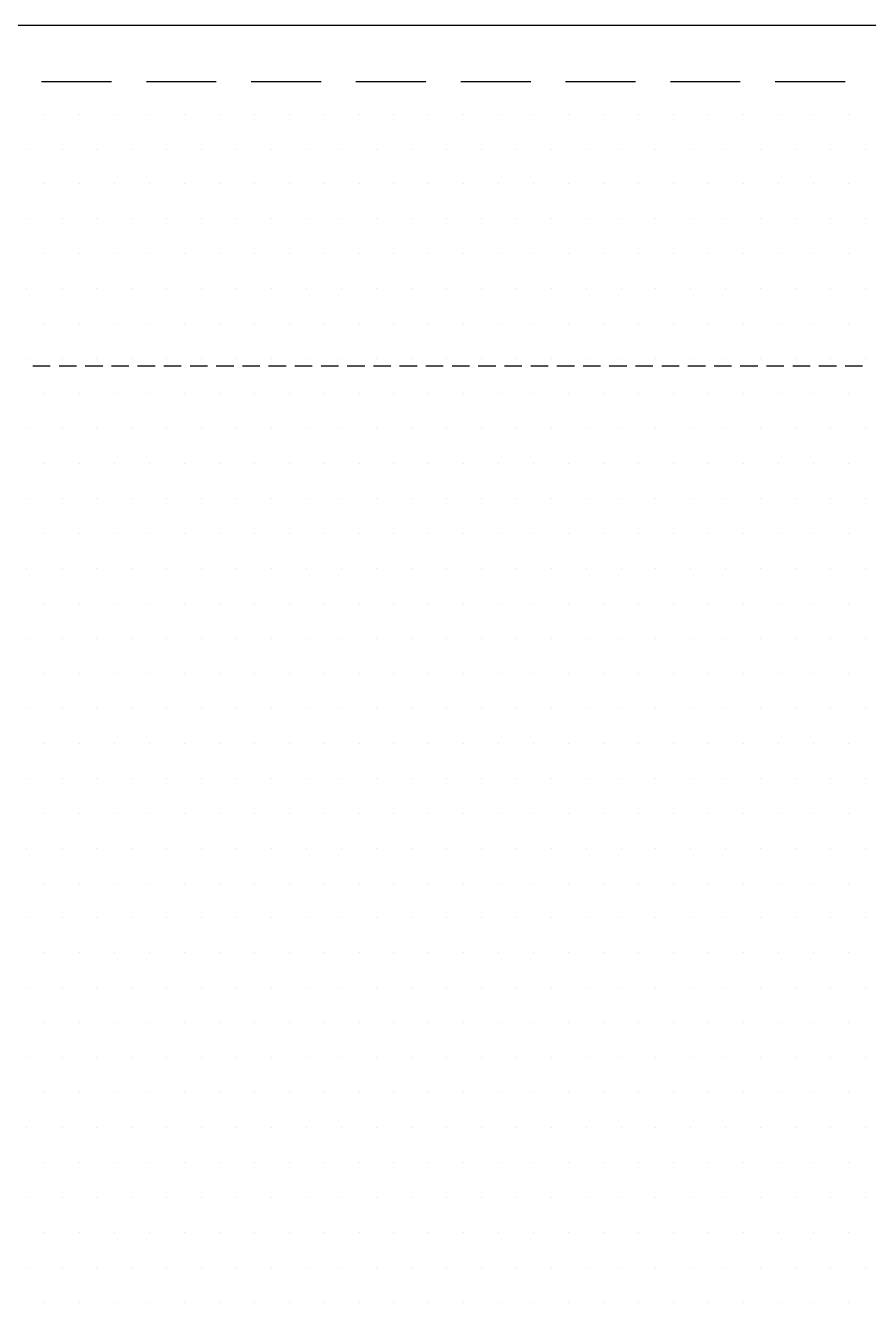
# Model space of a CAD drawing. Extents: x 310 to 3649, y -238 to 259.
# Drawn here: x 2155.2 to 2231.8, y 137.5 to 253.5 of the extents above; entities that cross this region are included whole.
import ezdxf

# ---------------------------------------------------------------- set-up
doc = ezdxf.new("R2010")
doc.units = 0

msp = doc.modelspace()

# ---------------------------------------------------------------- linework, layer by layer
at = {"layer": '01 CUT', "color": 7}
for points in [[(2458.328676, 253.466046), (2051.908789, 253.466046)], [(2155.889712, 222.541643), (2157.477207, 222.541643)], [(2158.270954, 222.541643), (2159.858449, 222.541643)], [(2160.652197, 222.541643), (2162.239692, 222.541643)], [(2163.033439, 222.541643), (2164.620934, 222.541643)], [(2165.414682, 222.541643), (2167.002177, 222.541643)], [(2167.795924, 222.541643), (2169.383419, 222.541643)], [(2170.177167, 222.541643), (2171.764662, 222.541643)], [(2172.558409, 222.541643), (2174.145904, 222.541643)], [(2174.939652, 222.541643), (2176.527147, 222.541643)], [(2177.320894, 222.541643), (2178.908389, 222.541643)], [(2179.702137, 222.541643), (2181.289632, 222.541643)], [(2182.083379, 222.541643), (2183.670874, 222.541643)], [(2184.464622, 222.541643), (2186.052117, 222.541643)], [(2186.845864, 222.541643), (2188.433359, 222.541643)], [(2189.227107, 222.541643), (2190.814602, 222.541643)], [(2191.608349, 222.541643), (2193.195844, 222.541643)], [(2193.989592, 222.541643), (2195.577087, 222.541643)], [(2196.370834, 222.541643), (2197.958329, 222.541643)], [(2198.752077, 222.541643), (2200.339572, 222.541643)], [(2201.133319, 222.541643), (2202.720814, 222.541643)], [(2203.514562, 222.541643), (2205.102057, 222.541643)], [(2205.895804, 222.541643), (2207.483299, 222.541643)], [(2208.277047, 222.541643), (2209.864542, 222.541643)], [(2210.658289, 222.541643), (2212.245784, 222.541643)], [(2213.039532, 222.541643), (2214.627027, 222.541643)], [(2215.420774, 222.541643), (2217.008269, 222.541643)], [(2217.802017, 222.541643), (2219.389512, 222.541643)], [(2220.183259, 222.541643), (2221.770754, 222.541643)], [(2222.564502, 222.541643), (2224.151997, 222.541643)], [(2224.945744, 222.541643), (2226.533239, 222.541643)], [(2227.326987, 222.541643), (2228.914482, 222.541643)], [(2229.708229, 222.541643), (2231.295724, 222.541643)]]:
    msp.add_lwpolyline(points, dxfattribs=at)
at = {"layer": '02 SCORE', "color": 10}
for points in [[(2156.683459, 248.386062), (2163.033439, 248.386062)], [(2166.208429, 248.386062), (2172.558409, 248.386062)], [(2175.733399, 248.386062), (2182.083379, 248.386062)], [(2185.258369, 248.386062), (2191.608349, 248.386062)], [(2194.783339, 248.386062), (2201.133319, 248.386062)], [(2204.308309, 248.386062), (2210.658289, 248.386062)], [(2213.833279, 248.386062), (2220.183259, 248.386062)], [(2223.358249, 248.386062), (2229.708229, 248.386062)]]:
    msp.add_lwpolyline(points, dxfattribs=at)
at = {"layer": '07 DE-PAPER', "color": 210}
for points in [[(2156.948042, 245.422738), (2156.948042, 245.422738)], [(2160.133615, 245.422738), (2160.133615, 245.422738)], [(2163.308605, 245.422738), (2163.308605, 245.422738)], [(2166.483595, 245.422738), (2166.483595, 245.422738)], [(2169.658585, 245.422738), (2169.658585, 245.422738)], [(2172.833575, 245.422738), (2172.833575, 245.422738)], [(2176.008565, 245.422738), (2176.008565, 245.422738)], [(2179.183555, 245.422738), (2179.183555, 245.422738)], [(2182.358545, 245.422738), (2182.358545, 245.422738)], [(2185.533535, 245.422738), (2185.533535, 245.422738)], [(2188.708525, 245.422738), (2188.708525, 245.422738)], [(2191.883515, 245.422738), (2191.883515, 245.422738)], [(2195.058505, 245.422738), (2195.058505, 245.422738)], [(2198.233495, 245.422738), (2198.233495, 245.422738)], [(2201.408485, 245.422738), (2201.408485, 245.422738)], [(2204.583475, 245.422738), (2204.583475, 245.422738)], [(2207.758465, 245.422738), (2207.758465, 245.422738)], [(2210.933455, 245.422738), (2210.933455, 245.422738)], [(2214.108445, 245.422738), (2214.108445, 245.422738)], [(2217.283435, 245.422738), (2217.283435, 245.422738)], [(2220.458425, 245.422738), (2220.458425, 245.422738)], [(2223.633415, 245.422738), (2223.633415, 245.422738)], [(2226.808405, 245.422738), (2226.808405, 245.422738)], [(2229.983395, 245.422738), (2229.983395, 245.422738)], [(2155.360547, 242.247748), (2155.360547, 242.247748)], [(2158.54612, 242.247748), (2158.54612, 242.247748)], [(2161.72111, 242.247748), (2161.72111, 242.247748)], [(2164.8961, 242.247748), (2164.8961, 242.247748)], [(2168.07109, 242.247748), (2168.07109, 242.247748)], [(2171.24608, 242.247748), (2171.24608, 242.247748)], [(2174.42107, 242.247748), (2174.42107, 242.247748)], [(2177.59606, 242.247748), (2177.59606, 242.247748)], [(2180.77105, 242.247748), (2180.77105, 242.247748)], [(2183.94604, 242.247748), (2183.94604, 242.247748)], [(2187.12103, 242.247748), (2187.12103, 242.247748)], [(2190.29602, 242.247748), (2190.29602, 242.247748)], [(2193.47101, 242.247748), (2193.47101, 242.247748)], [(2196.646, 242.247748), (2196.646, 242.247748)], [(2199.82099, 242.247748), (2199.82099, 242.247748)], [(2202.99598, 242.247748), (2202.99598, 242.247748)], [(2206.17097, 242.247748), (2206.17097, 242.247748)], [(2209.34596, 242.247748), (2209.34596, 242.247748)], [(2212.52095, 242.247748), (2212.52095, 242.247748)], [(2215.69594, 242.247748), (2215.69594, 242.247748)], [(2218.87093, 242.247748), (2218.87093, 242.247748)], [(2222.04592, 242.247748), (2222.04592, 242.247748)], [(2225.22091, 242.247748), (2225.22091, 242.247748)], [(2228.3959, 242.247748), (2228.3959, 242.247748)], [(2231.57089, 242.247748), (2231.57089, 242.247748)], [(2156.948042, 239.072758), (2156.948042, 239.072758)], [(2160.133615, 239.072758), (2160.133615, 239.072758)], [(2163.308605, 239.072758), (2163.308605, 239.072758)], [(2166.483595, 239.072758), (2166.483595, 239.072758)], [(2169.658585, 239.072758), (2169.658585, 239.072758)], [(2172.833575, 239.072758), (2172.833575, 239.072758)], [(2176.008565, 239.072758), (2176.008565, 239.072758)], [(2179.183555, 239.072758), (2179.183555, 239.072758)], [(2182.358545, 239.072758), (2182.358545, 239.072758)], [(2185.533535, 239.072758), (2185.533535, 239.072758)], [(2188.708525, 239.072758), (2188.708525, 239.072758)], [(2191.883515, 239.072758), (2191.883515, 239.072758)], [(2195.058505, 239.072758), (2195.058505, 239.072758)], [(2198.233495, 239.072758), (2198.233495, 239.072758)], [(2201.408485, 239.072758), (2201.408485, 239.072758)], [(2204.583475, 239.072758), (2204.583475, 239.072758)], [(2207.758465, 239.072758), (2207.758465, 239.072758)], [(2210.933455, 239.072758), (2210.933455, 239.072758)], [(2214.108445, 239.072758), (2214.108445, 239.072758)], [(2217.283435, 239.072758), (2217.283435, 239.072758)], [(2220.458425, 239.072758), (2220.458425, 239.072758)], [(2223.633415, 239.072758), (2223.633415, 239.072758)], [(2226.808405, 239.072758), (2226.808405, 239.072758)], [(2229.983395, 239.072758), (2229.983395, 239.072758)], [(2155.360547, 235.897768), (2155.360547, 235.897768)], [(2158.54612, 235.897768), (2158.54612, 235.897768)], [(2161.72111, 235.897768), (2161.72111, 235.897768)], [(2164.8961, 235.897768), (2164.8961, 235.897768)], [(2168.07109, 235.897768), (2168.07109, 235.897768)], [(2171.24608, 235.897768), (2171.24608, 235.897768)], [(2174.42107, 235.897768), (2174.42107, 235.897768)], [(2177.59606, 235.897768), (2177.59606, 235.897768)], [(2180.77105, 235.897768), (2180.77105, 235.897768)], [(2183.94604, 235.897768), (2183.94604, 235.897768)], [(2187.12103, 235.897768), (2187.12103, 235.897768)], [(2190.29602, 235.897768), (2190.29602, 235.897768)], [(2193.47101, 235.897768), (2193.47101, 235.897768)], [(2196.646, 235.897768), (2196.646, 235.897768)], [(2199.82099, 235.897768), (2199.82099, 235.897768)], [(2202.99598, 235.897768), (2202.99598, 235.897768)], [(2206.17097, 235.897768), (2206.17097, 235.897768)], [(2209.34596, 235.897768), (2209.34596, 235.897768)], [(2212.52095, 235.897768), (2212.52095, 235.897768)], [(2215.69594, 235.897768), (2215.69594, 235.897768)], [(2218.87093, 235.897768), (2218.87093, 235.897768)], [(2222.04592, 235.897768), (2222.04592, 235.897768)], [(2225.22091, 235.897768), (2225.22091, 235.897768)], [(2228.3959, 235.897768), (2228.3959, 235.897768)], [(2231.57089, 235.897768), (2231.57089, 235.897768)], [(2156.948042, 232.722778), (2156.948042, 232.722778)], [(2160.133615, 232.722778), (2160.133615, 232.722778)], [(2163.308605, 232.722778), (2163.308605, 232.722778)], [(2166.483595, 232.722778), (2166.483595, 232.722778)], [(2169.658585, 232.722778), (2169.658585, 232.722778)], [(2172.833575, 232.722778), (2172.833575, 232.722778)], [(2176.008565, 232.722778), (2176.008565, 232.722778)], [(2179.183555, 232.722778), (2179.183555, 232.722778)], [(2182.358545, 232.722778), (2182.358545, 232.722778)], [(2185.533535, 232.722778), (2185.533535, 232.722778)], [(2188.708525, 232.722778), (2188.708525, 232.722778)], [(2191.883515, 232.722778), (2191.883515, 232.722778)], [(2195.058505, 232.722778), (2195.058505, 232.722778)], [(2198.233495, 232.722778), (2198.233495, 232.722778)], [(2201.408485, 232.722778), (2201.408485, 232.722778)], [(2204.583475, 232.722778), (2204.583475, 232.722778)], [(2207.758465, 232.722778), (2207.758465, 232.722778)], [(2210.933455, 232.722778), (2210.933455, 232.722778)], [(2214.108445, 232.722778), (2214.108445, 232.722778)], [(2217.283435, 232.722778), (2217.283435, 232.722778)], [(2220.458425, 232.722778), (2220.458425, 232.722778)], [(2223.633415, 232.722778), (2223.633415, 232.722778)], [(2226.808405, 232.722778), (2226.808405, 232.722778)], [(2229.983395, 232.722778), (2229.983395, 232.722778)], [(2155.360547, 229.547788), (2155.360547, 229.547788)], [(2158.54612, 229.547788), (2158.54612, 229.547788)], [(2161.72111, 229.547788), (2161.72111, 229.547788)], [(2164.8961, 229.547788), (2164.8961, 229.547788)], [(2168.07109, 229.547788), (2168.07109, 229.547788)], [(2171.24608, 229.547788), (2171.24608, 229.547788)], [(2174.42107, 229.547788), (2174.42107, 229.547788)], [(2177.59606, 229.547788), (2177.59606, 229.547788)], [(2180.77105, 229.547788), (2180.77105, 229.547788)], [(2183.94604, 229.547788), (2183.94604, 229.547788)], [(2187.12103, 229.547788), (2187.12103, 229.547788)], [(2190.29602, 229.547788), (2190.29602, 229.547788)], [(2193.47101, 229.547788), (2193.47101, 229.547788)], [(2196.646, 229.547788), (2196.646, 229.547788)], [(2199.82099, 229.547788), (2199.82099, 229.547788)], [(2202.99598, 229.547788), (2202.99598, 229.547788)], [(2206.17097, 229.547788), (2206.17097, 229.547788)], [(2209.34596, 229.547788), (2209.34596, 229.547788)], [(2212.52095, 229.547788), (2212.52095, 229.547788)], [(2215.69594, 229.547788), (2215.69594, 229.547788)], [(2218.87093, 229.547788), (2218.87093, 229.547788)], [(2222.04592, 229.547788), (2222.04592, 229.547788)], [(2225.22091, 229.547788), (2225.22091, 229.547788)], [(2228.3959, 229.547788), (2228.3959, 229.547788)], [(2231.57089, 229.547788), (2231.57089, 229.547788)], [(2156.948042, 226.372798), (2156.948042, 226.372798)], [(2160.133615, 226.372798), (2160.133615, 226.372798)], [(2163.308605, 226.372798), (2163.308605, 226.372798)], [(2166.483595, 226.372798), (2166.483595, 226.372798)], [(2169.658585, 226.372798), (2169.658585, 226.372798)], [(2172.833575, 226.372798), (2172.833575, 226.372798)], [(2176.008565, 226.372798), (2176.008565, 226.372798)], [(2179.183555, 226.372798), (2179.183555, 226.372798)], [(2182.358545, 226.372798), (2182.358545, 226.372798)], [(2185.533535, 226.372798), (2185.533535, 226.372798)], [(2188.708525, 226.372798), (2188.708525, 226.372798)], [(2191.883515, 226.372798), (2191.883515, 226.372798)], [(2195.058505, 226.372798), (2195.058505, 226.372798)], [(2198.233495, 226.372798), (2198.233495, 226.372798)], [(2201.408485, 226.372798), (2201.408485, 226.372798)], [(2204.583475, 226.372798), (2204.583475, 226.372798)], [(2207.758465, 226.372798), (2207.758465, 226.372798)], [(2210.933455, 226.372798), (2210.933455, 226.372798)], [(2214.108445, 226.372798), (2214.108445, 226.372798)], [(2217.283435, 226.372798), (2217.283435, 226.372798)], [(2220.458425, 226.372798), (2220.458425, 226.372798)], [(2223.633415, 226.372798), (2223.633415, 226.372798)], [(2226.808405, 226.372798), (2226.808405, 226.372798)], [(2229.983395, 226.372798), (2229.983395, 226.372798)], [(2155.360547, 223.197808), (2155.360547, 223.197808)], [(2158.54612, 223.197808), (2158.54612, 223.197808)], [(2161.72111, 223.197808), (2161.72111, 223.197808)], [(2164.8961, 223.197808), (2164.8961, 223.197808)], [(2168.07109, 223.197808), (2168.07109, 223.197808)], [(2171.24608, 223.197808), (2171.24608, 223.197808)], [(2174.42107, 223.197808), (2174.42107, 223.197808)], [(2177.59606, 223.197808), (2177.59606, 223.197808)], [(2180.77105, 223.197808), (2180.77105, 223.197808)], [(2183.94604, 223.197808), (2183.94604, 223.197808)], [(2187.12103, 223.197808), (2187.12103, 223.197808)], [(2190.29602, 223.197808), (2190.29602, 223.197808)], [(2193.47101, 223.197808), (2193.47101, 223.197808)], [(2196.646, 223.197808), (2196.646, 223.197808)], [(2199.82099, 223.197808), (2199.82099, 223.197808)], [(2202.99598, 223.197808), (2202.99598, 223.197808)], [(2206.17097, 223.197808), (2206.17097, 223.197808)], [(2209.34596, 223.197808), (2209.34596, 223.197808)], [(2212.52095, 223.197808), (2212.52095, 223.197808)], [(2215.69594, 223.197808), (2215.69594, 223.197808)], [(2218.87093, 223.197808), (2218.87093, 223.197808)], [(2222.04592, 223.197808), (2222.04592, 223.197808)], [(2225.22091, 223.197808), (2225.22091, 223.197808)], [(2228.3959, 223.197808), (2228.3959, 223.197808)], [(2231.57089, 223.197808), (2231.57089, 223.197808)], [(2156.948042, 220.022818), (2156.948042, 220.022818)], [(2160.133615, 220.022818), (2160.133615, 220.022818)], [(2163.308605, 220.022818), (2163.308605, 220.022818)], [(2166.483595, 220.022818), (2166.483595, 220.022818)], [(2169.658585, 220.022818), (2169.658585, 220.022818)], [(2172.833575, 220.022818), (2172.833575, 220.022818)], [(2176.008565, 220.022818), (2176.008565, 220.022818)], [(2179.183555, 220.022818), (2179.183555, 220.022818)], [(2182.358545, 220.022818), (2182.358545, 220.022818)], [(2185.533535, 220.022818), (2185.533535, 220.022818)], [(2188.708525, 220.022818), (2188.708525, 220.022818)], [(2191.883515, 220.022818), (2191.883515, 220.022818)], [(2195.058505, 220.022818), (2195.058505, 220.022818)], [(2198.233495, 220.022818), (2198.233495, 220.022818)], [(2201.408485, 220.022818), (2201.408485, 220.022818)], [(2204.583475, 220.022818), (2204.583475, 220.022818)], [(2207.758465, 220.022818), (2207.758465, 220.022818)], [(2210.933455, 220.022818), (2210.933455, 220.022818)], [(2214.108445, 220.022818), (2214.108445, 220.022818)], [(2217.283435, 220.022818), (2217.283435, 220.022818)], [(2220.458425, 220.022818), (2220.458425, 220.022818)], [(2223.633415, 220.022818), (2223.633415, 220.022818)], [(2226.808405, 220.022818), (2226.808405, 220.022818)], [(2229.983395, 220.022818), (2229.983395, 220.022818)], [(2155.360547, 216.847828), (2155.360547, 216.847828)], [(2158.54612, 216.847828), (2158.54612, 216.847828)], [(2161.72111, 216.847828), (2161.72111, 216.847828)], [(2164.8961, 216.847828), (2164.8961, 216.847828)], [(2168.07109, 216.847828), (2168.07109, 216.847828)], [(2171.24608, 216.847828), (2171.24608, 216.847828)], [(2174.42107, 216.847828), (2174.42107, 216.847828)], [(2177.59606, 216.847828), (2177.59606, 216.847828)], [(2180.77105, 216.847828), (2180.77105, 216.847828)], [(2183.94604, 216.847828), (2183.94604, 216.847828)], [(2187.12103, 216.847828), (2187.12103, 216.847828)], [(2190.29602, 216.847828), (2190.29602, 216.847828)], [(2193.47101, 216.847828), (2193.47101, 216.847828)], [(2196.646, 216.847828), (2196.646, 216.847828)], [(2199.82099, 216.847828), (2199.82099, 216.847828)], [(2202.99598, 216.847828), (2202.99598, 216.847828)], [(2206.17097, 216.847828), (2206.17097, 216.847828)], [(2209.34596, 216.847828), (2209.34596, 216.847828)], [(2212.52095, 216.847828), (2212.52095, 216.847828)], [(2215.69594, 216.847828), (2215.69594, 216.847828)], [(2218.87093, 216.847828), (2218.87093, 216.847828)], [(2222.04592, 216.847828), (2222.04592, 216.847828)], [(2225.22091, 216.847828), (2225.22091, 216.847828)], [(2228.3959, 216.847828), (2228.3959, 216.847828)], [(2231.57089, 216.847828), (2231.57089, 216.847828)], [(2156.948042, 213.672838), (2156.948042, 213.672838)], [(2160.133615, 213.672838), (2160.133615, 213.672838)], [(2163.308605, 213.672838), (2163.308605, 213.672838)], [(2166.483595, 213.672838), (2166.483595, 213.672838)], [(2169.658585, 213.672838), (2169.658585, 213.672838)], [(2172.833575, 213.672838), (2172.833575, 213.672838)], [(2176.008565, 213.672838), (2176.008565, 213.672838)], [(2179.183555, 213.672838), (2179.183555, 213.672838)], [(2182.358545, 213.672838), (2182.358545, 213.672838)], [(2185.533535, 213.672838), (2185.533535, 213.672838)], [(2188.708525, 213.672838), (2188.708525, 213.672838)], [(2191.883515, 213.672838), (2191.883515, 213.672838)], [(2195.058505, 213.672838), (2195.058505, 213.672838)], [(2198.233495, 213.672838), (2198.233495, 213.672838)], [(2201.408485, 213.672838), (2201.408485, 213.672838)], [(2204.583475, 213.672838), (2204.583475, 213.672838)], [(2207.758465, 213.672838), (2207.758465, 213.672838)], [(2210.933455, 213.672838), (2210.933455, 213.672838)], [(2214.108445, 213.672838), (2214.108445, 213.672838)], [(2217.283435, 213.672838), (2217.283435, 213.672838)], [(2220.458425, 213.672838), (2220.458425, 213.672838)], [(2223.633415, 213.672838), (2223.633415, 213.672838)], [(2226.808405, 213.672838), (2226.808405, 213.672838)], [(2229.983395, 213.672838), (2229.983395, 213.672838)], [(2155.360547, 210.497848), (2155.360547, 210.497848)], [(2158.54612, 210.497848), (2158.54612, 210.497848)], [(2161.72111, 210.497848), (2161.72111, 210.497848)], [(2164.8961, 210.497848), (2164.8961, 210.497848)], [(2168.07109, 210.497848), (2168.07109, 210.497848)], [(2171.24608, 210.497848), (2171.24608, 210.497848)], [(2174.42107, 210.497848), (2174.42107, 210.497848)], [(2177.59606, 210.497848), (2177.59606, 210.497848)], [(2180.77105, 210.497848), (2180.77105, 210.497848)], [(2183.94604, 210.497848), (2183.94604, 210.497848)], [(2187.12103, 210.497848), (2187.12103, 210.497848)], [(2190.29602, 210.497848), (2190.29602, 210.497848)], [(2193.47101, 210.497848), (2193.47101, 210.497848)], [(2196.646, 210.497848), (2196.646, 210.497848)], [(2199.82099, 210.497848), (2199.82099, 210.497848)], [(2202.99598, 210.497848), (2202.99598, 210.497848)], [(2206.17097, 210.497848), (2206.17097, 210.497848)], [(2209.34596, 210.497848), (2209.34596, 210.497848)], [(2212.52095, 210.497848), (2212.52095, 210.497848)], [(2215.69594, 210.497848), (2215.69594, 210.497848)], [(2218.87093, 210.497848), (2218.87093, 210.497848)], [(2222.04592, 210.497848), (2222.04592, 210.497848)], [(2225.22091, 210.497848), (2225.22091, 210.497848)], [(2228.3959, 210.497848), (2228.3959, 210.497848)], [(2231.57089, 210.497848), (2231.57089, 210.497848)], [(2156.948042, 207.322858), (2156.948042, 207.322858)], [(2160.133615, 207.322858), (2160.133615, 207.322858)], [(2163.308605, 207.322858), (2163.308605, 207.322858)], [(2166.483595, 207.322858), (2166.483595, 207.322858)], [(2169.658585, 207.322858), (2169.658585, 207.322858)], [(2172.833575, 207.322858), (2172.833575, 207.322858)], [(2176.008565, 207.322858), (2176.008565, 207.322858)], [(2179.183555, 207.322858), (2179.183555, 207.322858)], [(2182.358545, 207.322858), (2182.358545, 207.322858)], [(2185.533535, 207.322858), (2185.533535, 207.322858)], [(2188.708525, 207.322858), (2188.708525, 207.322858)], [(2191.883515, 207.322858), (2191.883515, 207.322858)], [(2195.058505, 207.322858), (2195.058505, 207.322858)], [(2198.233495, 207.322858), (2198.233495, 207.322858)], [(2201.408485, 207.322858), (2201.408485, 207.322858)], [(2204.583475, 207.322858), (2204.583475, 207.322858)], [(2207.758465, 207.322858), (2207.758465, 207.322858)], [(2210.933455, 207.322858), (2210.933455, 207.322858)], [(2214.108445, 207.322858), (2214.108445, 207.322858)], [(2217.283435, 207.322858), (2217.283435, 207.322858)], [(2220.458425, 207.322858), (2220.458425, 207.322858)], [(2223.633415, 207.322858), (2223.633415, 207.322858)], [(2226.808405, 207.322858), (2226.808405, 207.322858)], [(2229.983395, 207.322858), (2229.983395, 207.322858)], [(2155.360547, 204.147868), (2155.360547, 204.147868)], [(2158.54612, 204.147868), (2158.54612, 204.147868)], [(2161.72111, 204.147868), (2161.72111, 204.147868)], [(2164.8961, 204.147868), (2164.8961, 204.147868)], [(2168.07109, 204.147868), (2168.07109, 204.147868)], [(2171.24608, 204.147868), (2171.24608, 204.147868)], [(2174.42107, 204.147868), (2174.42107, 204.147868)], [(2177.59606, 204.147868), (2177.59606, 204.147868)], [(2180.77105, 204.147868), (2180.77105, 204.147868)], [(2183.94604, 204.147868), (2183.94604, 204.147868)], [(2187.12103, 204.147868), (2187.12103, 204.147868)], [(2190.29602, 204.147868), (2190.29602, 204.147868)], [(2193.47101, 204.147868), (2193.47101, 204.147868)], [(2196.646, 204.147868), (2196.646, 204.147868)], [(2199.82099, 204.147868), (2199.82099, 204.147868)], [(2202.99598, 204.147868), (2202.99598, 204.147868)], [(2206.17097, 204.147868), (2206.17097, 204.147868)], [(2209.34596, 204.147868), (2209.34596, 204.147868)], [(2212.52095, 204.147868), (2212.52095, 204.147868)], [(2215.69594, 204.147868), (2215.69594, 204.147868)], [(2218.87093, 204.147868), (2218.87093, 204.147868)], [(2222.04592, 204.147868), (2222.04592, 204.147868)], [(2225.22091, 204.147868), (2225.22091, 204.147868)], [(2228.3959, 204.147868), (2228.3959, 204.147868)], [(2231.57089, 204.147868), (2231.57089, 204.147868)], [(2156.948042, 200.972878), (2156.948042, 200.972878)], [(2160.133615, 200.972878), (2160.133615, 200.972878)], [(2163.308605, 200.972878), (2163.308605, 200.972878)], [(2166.483595, 200.972878), (2166.483595, 200.972878)], [(2169.658585, 200.972878), (2169.658585, 200.972878)], [(2172.833575, 200.972878), (2172.833575, 200.972878)], [(2176.008565, 200.972878), (2176.008565, 200.972878)], [(2179.183555, 200.972878), (2179.183555, 200.972878)], [(2182.358545, 200.972878), (2182.358545, 200.972878)], [(2185.533535, 200.972878), (2185.533535, 200.972878)], [(2188.708525, 200.972878), (2188.708525, 200.972878)], [(2191.883515, 200.972878), (2191.883515, 200.972878)], [(2195.058505, 200.972878), (2195.058505, 200.972878)], [(2198.233495, 200.972878), (2198.233495, 200.972878)], [(2201.408485, 200.972878), (2201.408485, 200.972878)], [(2204.583475, 200.972878), (2204.583475, 200.972878)], [(2207.758465, 200.972878), (2207.758465, 200.972878)], [(2210.933455, 200.972878), (2210.933455, 200.972878)], [(2214.108445, 200.972878), (2214.108445, 200.972878)], [(2217.283435, 200.972878), (2217.283435, 200.972878)], [(2220.458425, 200.972878), (2220.458425, 200.972878)], [(2223.633415, 200.972878), (2223.633415, 200.972878)], [(2226.808405, 200.972878), (2226.808405, 200.972878)], [(2229.983395, 200.972878), (2229.983395, 200.972878)], [(2155.360547, 197.797888), (2155.360547, 197.797888)], [(2158.54612, 197.797888), (2158.54612, 197.797888)], [(2161.72111, 197.797888), (2161.72111, 197.797888)], [(2164.8961, 197.797888), (2164.8961, 197.797888)], [(2168.07109, 197.797888), (2168.07109, 197.797888)], [(2171.24608, 197.797888), (2171.24608, 197.797888)], [(2174.42107, 197.797888), (2174.42107, 197.797888)], [(2177.59606, 197.797888), (2177.59606, 197.797888)], [(2180.77105, 197.797888), (2180.77105, 197.797888)], [(2183.94604, 197.797888), (2183.94604, 197.797888)], [(2187.12103, 197.797888), (2187.12103, 197.797888)], [(2190.29602, 197.797888), (2190.29602, 197.797888)], [(2193.47101, 197.797888), (2193.47101, 197.797888)], [(2196.646, 197.797888), (2196.646, 197.797888)], [(2199.82099, 197.797888), (2199.82099, 197.797888)], [(2202.99598, 197.797888), (2202.99598, 197.797888)], [(2206.17097, 197.797888), (2206.17097, 197.797888)], [(2209.34596, 197.797888), (2209.34596, 197.797888)], [(2212.52095, 197.797888), (2212.52095, 197.797888)], [(2215.69594, 197.797888), (2215.69594, 197.797888)], [(2218.87093, 197.797888), (2218.87093, 197.797888)], [(2222.04592, 197.797888), (2222.04592, 197.797888)], [(2225.22091, 197.797888), (2225.22091, 197.797888)], [(2228.3959, 197.797888), (2228.3959, 197.797888)], [(2231.57089, 197.797888), (2231.57089, 197.797888)], [(2156.948042, 194.622898), (2156.948042, 194.622898)], [(2160.133615, 194.622898), (2160.133615, 194.622898)], [(2163.308605, 194.622898), (2163.308605, 194.622898)], [(2166.483595, 194.622898), (2166.483595, 194.622898)], [(2169.658585, 194.622898), (2169.658585, 194.622898)], [(2172.833575, 194.622898), (2172.833575, 194.622898)], [(2176.008565, 194.622898), (2176.008565, 194.622898)], [(2179.183555, 194.622898), (2179.183555, 194.622898)], [(2182.358545, 194.622898), (2182.358545, 194.622898)], [(2185.533535, 194.622898), (2185.533535, 194.622898)], [(2188.708525, 194.622898), (2188.708525, 194.622898)], [(2191.883515, 194.622898), (2191.883515, 194.622898)], [(2195.058505, 194.622898), (2195.058505, 194.622898)], [(2198.233495, 194.622898), (2198.233495, 194.622898)], [(2201.408485, 194.622898), (2201.408485, 194.622898)], [(2204.583475, 194.622898), (2204.583475, 194.622898)], [(2207.758465, 194.622898), (2207.758465, 194.622898)], [(2210.933455, 194.622898), (2210.933455, 194.622898)], [(2214.108445, 194.622898), (2214.108445, 194.622898)], [(2217.283435, 194.622898), (2217.283435, 194.622898)], [(2220.458425, 194.622898), (2220.458425, 194.622898)], [(2223.633415, 194.622898), (2223.633415, 194.622898)], [(2226.808405, 194.622898), (2226.808405, 194.622898)], [(2229.983395, 194.622898), (2229.983395, 194.622898)], [(2155.360547, 191.447908), (2155.360547, 191.447908)], [(2158.54612, 191.447908), (2158.54612, 191.447908)], [(2161.72111, 191.447908), (2161.72111, 191.447908)], [(2164.8961, 191.447908), (2164.8961, 191.447908)], [(2168.07109, 191.447908), (2168.07109, 191.447908)], [(2171.24608, 191.447908), (2171.24608, 191.447908)], [(2174.42107, 191.447908), (2174.42107, 191.447908)], [(2177.59606, 191.447908), (2177.59606, 191.447908)], [(2180.77105, 191.447908), (2180.77105, 191.447908)], [(2183.94604, 191.447908), (2183.94604, 191.447908)], [(2187.12103, 191.447908), (2187.12103, 191.447908)], [(2190.29602, 191.447908), (2190.29602, 191.447908)], [(2193.47101, 191.447908), (2193.47101, 191.447908)], [(2196.646, 191.447908), (2196.646, 191.447908)], [(2199.82099, 191.447908), (2199.82099, 191.447908)], [(2202.99598, 191.447908), (2202.99598, 191.447908)], [(2206.17097, 191.447908), (2206.17097, 191.447908)], [(2209.34596, 191.447908), (2209.34596, 191.447908)], [(2212.52095, 191.447908), (2212.52095, 191.447908)], [(2215.69594, 191.447908), (2215.69594, 191.447908)], [(2218.87093, 191.447908), (2218.87093, 191.447908)], [(2222.04592, 191.447908), (2222.04592, 191.447908)], [(2225.22091, 191.447908), (2225.22091, 191.447908)], [(2228.3959, 191.447908), (2228.3959, 191.447908)], [(2231.57089, 191.447908), (2231.57089, 191.447908)], [(2156.948042, 188.272918), (2156.948042, 188.272918)], [(2160.133615, 188.272918), (2160.133615, 188.272918)], [(2163.308605, 188.272918), (2163.308605, 188.272918)], [(2166.483595, 188.272918), (2166.483595, 188.272918)], [(2169.658585, 188.272918), (2169.658585, 188.272918)], [(2172.833575, 188.272918), (2172.833575, 188.272918)], [(2176.008565, 188.272918), (2176.008565, 188.272918)], [(2179.183555, 188.272918), (2179.183555, 188.272918)], [(2182.358545, 188.272918), (2182.358545, 188.272918)], [(2185.533535, 188.272918), (2185.533535, 188.272918)], [(2188.708525, 188.272918), (2188.708525, 188.272918)], [(2191.883515, 188.272918), (2191.883515, 188.272918)], [(2195.058505, 188.272918), (2195.058505, 188.272918)], [(2198.233495, 188.272918), (2198.233495, 188.272918)], [(2201.408485, 188.272918), (2201.408485, 188.272918)], [(2204.583475, 188.272918), (2204.583475, 188.272918)], [(2207.758465, 188.272918), (2207.758465, 188.272918)], [(2210.933455, 188.272918), (2210.933455, 188.272918)], [(2214.108445, 188.272918), (2214.108445, 188.272918)], [(2217.283435, 188.272918), (2217.283435, 188.272918)], [(2220.458425, 188.272918), (2220.458425, 188.272918)], [(2223.633415, 188.272918), (2223.633415, 188.272918)], [(2226.808405, 188.272918), (2226.808405, 188.272918)], [(2229.983395, 188.272918), (2229.983395, 188.272918)], [(2155.360547, 185.097928), (2155.360547, 185.097928)], [(2158.54612, 185.097928), (2158.54612, 185.097928)], [(2161.72111, 185.097928), (2161.72111, 185.097928)], [(2164.8961, 185.097928), (2164.8961, 185.097928)], [(2168.07109, 185.097928), (2168.07109, 185.097928)], [(2171.24608, 185.097928), (2171.24608, 185.097928)], [(2174.42107, 185.097928), (2174.42107, 185.097928)], [(2177.59606, 185.097928), (2177.59606, 185.097928)], [(2180.77105, 185.097928), (2180.77105, 185.097928)], [(2183.94604, 185.097928), (2183.94604, 185.097928)], [(2187.12103, 185.097928), (2187.12103, 185.097928)], [(2190.29602, 185.097928), (2190.29602, 185.097928)], [(2193.47101, 185.097928), (2193.47101, 185.097928)], [(2196.646, 185.097928), (2196.646, 185.097928)], [(2199.82099, 185.097928), (2199.82099, 185.097928)], [(2202.99598, 185.097928), (2202.99598, 185.097928)], [(2206.17097, 185.097928), (2206.17097, 185.097928)], [(2209.34596, 185.097928), (2209.34596, 185.097928)], [(2212.52095, 185.097928), (2212.52095, 185.097928)], [(2215.69594, 185.097928), (2215.69594, 185.097928)], [(2218.87093, 185.097928), (2218.87093, 185.097928)], [(2222.04592, 185.097928), (2222.04592, 185.097928)], [(2225.22091, 185.097928), (2225.22091, 185.097928)], [(2228.3959, 185.097928), (2228.3959, 185.097928)], [(2231.57089, 185.097928), (2231.57089, 185.097928)], [(2156.948042, 181.922938), (2156.948042, 181.922938)], [(2160.133615, 181.922938), (2160.133615, 181.922938)], [(2163.308605, 181.922938), (2163.308605, 181.922938)], [(2166.483595, 181.922938), (2166.483595, 181.922938)], [(2169.658585, 181.922938), (2169.658585, 181.922938)], [(2172.833575, 181.922938), (2172.833575, 181.922938)], [(2176.008565, 181.922938), (2176.008565, 181.922938)], [(2179.183555, 181.922938), (2179.183555, 181.922938)], [(2182.358545, 181.922938), (2182.358545, 181.922938)], [(2185.533535, 181.922938), (2185.533535, 181.922938)], [(2188.708525, 181.922938), (2188.708525, 181.922938)], [(2191.883515, 181.922938), (2191.883515, 181.922938)], [(2195.058505, 181.922938), (2195.058505, 181.922938)], [(2198.233495, 181.922938), (2198.233495, 181.922938)], [(2201.408485, 181.922938), (2201.408485, 181.922938)], [(2204.583475, 181.922938), (2204.583475, 181.922938)], [(2207.758465, 181.922938), (2207.758465, 181.922938)], [(2210.933455, 181.922938), (2210.933455, 181.922938)], [(2214.108445, 181.922938), (2214.108445, 181.922938)], [(2217.283435, 181.922938), (2217.283435, 181.922938)], [(2220.458425, 181.922938), (2220.458425, 181.922938)], [(2223.633415, 181.922938), (2223.633415, 181.922938)], [(2226.808405, 181.922938), (2226.808405, 181.922938)], [(2229.983395, 181.922938), (2229.983395, 181.922938)], [(2155.360547, 178.747948), (2155.360547, 178.747948)], [(2158.54612, 178.747948), (2158.54612, 178.747948)], [(2161.72111, 178.747948), (2161.72111, 178.747948)], [(2164.8961, 178.747948), (2164.8961, 178.747948)], [(2168.07109, 178.747948), (2168.07109, 178.747948)], [(2171.24608, 178.747948), (2171.24608, 178.747948)], [(2174.42107, 178.747948), (2174.42107, 178.747948)], [(2177.59606, 178.747948), (2177.59606, 178.747948)], [(2180.77105, 178.747948), (2180.77105, 178.747948)], [(2183.94604, 178.747948), (2183.94604, 178.747948)], [(2187.12103, 178.747948), (2187.12103, 178.747948)], [(2190.29602, 178.747948), (2190.29602, 178.747948)], [(2193.47101, 178.747948), (2193.47101, 178.747948)], [(2196.646, 178.747948), (2196.646, 178.747948)], [(2199.82099, 178.747948), (2199.82099, 178.747948)], [(2202.99598, 178.747948), (2202.99598, 178.747948)], [(2206.17097, 178.747948), (2206.17097, 178.747948)], [(2209.34596, 178.747948), (2209.34596, 178.747948)], [(2212.52095, 178.747948), (2212.52095, 178.747948)], [(2215.69594, 178.747948), (2215.69594, 178.747948)], [(2218.87093, 178.747948), (2218.87093, 178.747948)], [(2222.04592, 178.747948), (2222.04592, 178.747948)], [(2225.22091, 178.747948), (2225.22091, 178.747948)], [(2228.3959, 178.747948), (2228.3959, 178.747948)], [(2231.57089, 178.747948), (2231.57089, 178.747948)], [(2156.948042, 175.572958), (2156.948042, 175.572958)], [(2160.133615, 175.572958), (2160.133615, 175.572958)], [(2163.308605, 175.572958), (2163.308605, 175.572958)], [(2166.483595, 175.572958), (2166.483595, 175.572958)], [(2169.658585, 175.572958), (2169.658585, 175.572958)], [(2172.833575, 175.572958), (2172.833575, 175.572958)], [(2176.008565, 175.572958), (2176.008565, 175.572958)], [(2179.183555, 175.572958), (2179.183555, 175.572958)], [(2182.358545, 175.572958), (2182.358545, 175.572958)], [(2185.533535, 175.572958), (2185.533535, 175.572958)], [(2188.708525, 175.572958), (2188.708525, 175.572958)], [(2191.883515, 175.572958), (2191.883515, 175.572958)], [(2195.058505, 175.572958), (2195.058505, 175.572958)], [(2198.233495, 175.572958), (2198.233495, 175.572958)], [(2201.408485, 175.572958), (2201.408485, 175.572958)], [(2204.583475, 175.572958), (2204.583475, 175.572958)], [(2207.758465, 175.572958), (2207.758465, 175.572958)], [(2210.933455, 175.572958), (2210.933455, 175.572958)], [(2214.108445, 175.572958), (2214.108445, 175.572958)], [(2217.283435, 175.572958), (2217.283435, 175.572958)], [(2220.458425, 175.572958), (2220.458425, 175.572958)], [(2223.633415, 175.572958), (2223.633415, 175.572958)], [(2226.808405, 175.572958), (2226.808405, 175.572958)], [(2229.983395, 175.572958), (2229.983395, 175.572958)], [(2155.360547, 172.397968), (2155.360547, 172.397968)], [(2158.54612, 172.397968), (2158.54612, 172.397968)], [(2161.72111, 172.397968), (2161.72111, 172.397968)], [(2164.8961, 172.397968), (2164.8961, 172.397968)], [(2168.07109, 172.397968), (2168.07109, 172.397968)], [(2171.24608, 172.397968), (2171.24608, 172.397968)], [(2174.42107, 172.397968), (2174.42107, 172.397968)], [(2177.59606, 172.397968), (2177.59606, 172.397968)], [(2180.77105, 172.397968), (2180.77105, 172.397968)], [(2183.94604, 172.397968), (2183.94604, 172.397968)], [(2187.12103, 172.397968), (2187.12103, 172.397968)], [(2190.29602, 172.397968), (2190.29602, 172.397968)], [(2193.47101, 172.397968), (2193.47101, 172.397968)], [(2196.646, 172.397968), (2196.646, 172.397968)], [(2199.82099, 172.397968), (2199.82099, 172.397968)], [(2202.99598, 172.397968), (2202.99598, 172.397968)], [(2206.17097, 172.397968), (2206.17097, 172.397968)], [(2209.34596, 172.397968), (2209.34596, 172.397968)], [(2212.52095, 172.397968), (2212.52095, 172.397968)], [(2215.69594, 172.397968), (2215.69594, 172.397968)], [(2218.87093, 172.397968), (2218.87093, 172.397968)], [(2222.04592, 172.397968), (2222.04592, 172.397968)], [(2225.22091, 172.397968), (2225.22091, 172.397968)], [(2228.3959, 172.397968), (2228.3959, 172.397968)], [(2231.57089, 172.397968), (2231.57089, 172.397968)], [(2156.948042, 169.222978), (2156.948042, 169.222978)], [(2160.133615, 169.222978), (2160.133615, 169.222978)], [(2163.308605, 169.222978), (2163.308605, 169.222978)], [(2166.483595, 169.222978), (2166.483595, 169.222978)], [(2169.658585, 169.222978), (2169.658585, 169.222978)], [(2172.833575, 169.222978), (2172.833575, 169.222978)], [(2176.008565, 169.222978), (2176.008565, 169.222978)], [(2179.183555, 169.222978), (2179.183555, 169.222978)], [(2182.358545, 169.222978), (2182.358545, 169.222978)], [(2185.533535, 169.222978), (2185.533535, 169.222978)], [(2188.708525, 169.222978), (2188.708525, 169.222978)], [(2191.883515, 169.222978), (2191.883515, 169.222978)], [(2195.058505, 169.222978), (2195.058505, 169.222978)], [(2198.233495, 169.222978), (2198.233495, 169.222978)], [(2201.408485, 169.222978), (2201.408485, 169.222978)], [(2204.583475, 169.222978), (2204.583475, 169.222978)], [(2207.758465, 169.222978), (2207.758465, 169.222978)], [(2210.933455, 169.222978), (2210.933455, 169.222978)], [(2214.108445, 169.222978), (2214.108445, 169.222978)], [(2217.283435, 169.222978), (2217.283435, 169.222978)], [(2220.458425, 169.222978), (2220.458425, 169.222978)], [(2223.633415, 169.222978), (2223.633415, 169.222978)], [(2226.808405, 169.222978), (2226.808405, 169.222978)], [(2229.983395, 169.222978), (2229.983395, 169.222978)], [(2155.360547, 166.047988), (2155.360547, 166.047988)], [(2158.54612, 166.047988), (2158.54612, 166.047988)], [(2161.72111, 166.047988), (2161.72111, 166.047988)], [(2164.8961, 166.047988), (2164.8961, 166.047988)], [(2168.07109, 166.047988), (2168.07109, 166.047988)], [(2171.24608, 166.047988), (2171.24608, 166.047988)], [(2174.42107, 166.047988), (2174.42107, 166.047988)], [(2177.59606, 166.047988), (2177.59606, 166.047988)], [(2180.77105, 166.047988), (2180.77105, 166.047988)], [(2183.94604, 166.047988), (2183.94604, 166.047988)], [(2187.12103, 166.047988), (2187.12103, 166.047988)], [(2190.29602, 166.047988), (2190.29602, 166.047988)], [(2193.47101, 166.047988), (2193.47101, 166.047988)], [(2196.646, 166.047988), (2196.646, 166.047988)], [(2199.82099, 166.047988), (2199.82099, 166.047988)], [(2202.99598, 166.047988), (2202.99598, 166.047988)], [(2206.17097, 166.047988), (2206.17097, 166.047988)], [(2209.34596, 166.047988), (2209.34596, 166.047988)], [(2212.52095, 166.047988), (2212.52095, 166.047988)], [(2215.69594, 166.047988), (2215.69594, 166.047988)], [(2218.87093, 166.047988), (2218.87093, 166.047988)], [(2222.04592, 166.047988), (2222.04592, 166.047988)], [(2225.22091, 166.047988), (2225.22091, 166.047988)], [(2228.3959, 166.047988), (2228.3959, 166.047988)], [(2231.57089, 166.047988), (2231.57089, 166.047988)], [(2156.948042, 162.872998), (2156.948042, 162.872998)], [(2160.133615, 162.872998), (2160.133615, 162.872998)], [(2163.308605, 162.872998), (2163.308605, 162.872998)], [(2166.483595, 162.872998), (2166.483595, 162.872998)], [(2169.658585, 162.872998), (2169.658585, 162.872998)], [(2172.833575, 162.872998), (2172.833575, 162.872998)], [(2176.008565, 162.872998), (2176.008565, 162.872998)], [(2179.183555, 162.872998), (2179.183555, 162.872998)], [(2182.358545, 162.872998), (2182.358545, 162.872998)], [(2185.533535, 162.872998), (2185.533535, 162.872998)], [(2188.708525, 162.872998), (2188.708525, 162.872998)], [(2191.883515, 162.872998), (2191.883515, 162.872998)], [(2195.058505, 162.872998), (2195.058505, 162.872998)], [(2198.233495, 162.872998), (2198.233495, 162.872998)], [(2201.408485, 162.872998), (2201.408485, 162.872998)], [(2204.583475, 162.872998), (2204.583475, 162.872998)], [(2207.758465, 162.872998), (2207.758465, 162.872998)], [(2210.933455, 162.872998), (2210.933455, 162.872998)], [(2214.108445, 162.872998), (2214.108445, 162.872998)], [(2217.283435, 162.872998), (2217.283435, 162.872998)], [(2220.458425, 162.872998), (2220.458425, 162.872998)], [(2223.633415, 162.872998), (2223.633415, 162.872998)], [(2226.808405, 162.872998), (2226.808405, 162.872998)], [(2229.983395, 162.872998), (2229.983395, 162.872998)], [(2155.360547, 159.698008), (2155.360547, 159.698008)], [(2158.54612, 159.698008), (2158.54612, 159.698008)], [(2161.72111, 159.698008), (2161.72111, 159.698008)], [(2164.8961, 159.698008), (2164.8961, 159.698008)], [(2168.07109, 159.698008), (2168.07109, 159.698008)], [(2171.24608, 159.698008), (2171.24608, 159.698008)], [(2174.42107, 159.698008), (2174.42107, 159.698008)], [(2177.59606, 159.698008), (2177.59606, 159.698008)], [(2180.77105, 159.698008), (2180.77105, 159.698008)], [(2183.94604, 159.698008), (2183.94604, 159.698008)], [(2187.12103, 159.698008), (2187.12103, 159.698008)], [(2190.29602, 159.698008), (2190.29602, 159.698008)], [(2193.47101, 159.698008), (2193.47101, 159.698008)], [(2196.646, 159.698008), (2196.646, 159.698008)], [(2199.82099, 159.698008), (2199.82099, 159.698008)], [(2202.99598, 159.698008), (2202.99598, 159.698008)], [(2206.17097, 159.698008), (2206.17097, 159.698008)], [(2209.34596, 159.698008), (2209.34596, 159.698008)], [(2212.52095, 159.698008), (2212.52095, 159.698008)], [(2215.69594, 159.698008), (2215.69594, 159.698008)], [(2218.87093, 159.698008), (2218.87093, 159.698008)], [(2222.04592, 159.698008), (2222.04592, 159.698008)], [(2225.22091, 159.698008), (2225.22091, 159.698008)], [(2228.3959, 159.698008), (2228.3959, 159.698008)], [(2231.57089, 159.698008), (2231.57089, 159.698008)], [(2156.948042, 156.523018), (2156.948042, 156.523018)], [(2160.133615, 156.523018), (2160.133615, 156.523018)], [(2163.308605, 156.523018), (2163.308605, 156.523018)], [(2166.483595, 156.523018), (2166.483595, 156.523018)], [(2169.658585, 156.523018), (2169.658585, 156.523018)], [(2172.833575, 156.523018), (2172.833575, 156.523018)], [(2176.008565, 156.523018), (2176.008565, 156.523018)], [(2179.183555, 156.523018), (2179.183555, 156.523018)], [(2182.358545, 156.523018), (2182.358545, 156.523018)], [(2185.533535, 156.523018), (2185.533535, 156.523018)], [(2188.708525, 156.523018), (2188.708525, 156.523018)], [(2191.883515, 156.523018), (2191.883515, 156.523018)], [(2195.058505, 156.523018), (2195.058505, 156.523018)], [(2198.233495, 156.523018), (2198.233495, 156.523018)], [(2201.408485, 156.523018), (2201.408485, 156.523018)], [(2204.583475, 156.523018), (2204.583475, 156.523018)], [(2207.758465, 156.523018), (2207.758465, 156.523018)], [(2210.933455, 156.523018), (2210.933455, 156.523018)], [(2214.108445, 156.523018), (2214.108445, 156.523018)], [(2217.283435, 156.523018), (2217.283435, 156.523018)], [(2220.458425, 156.523018), (2220.458425, 156.523018)], [(2223.633415, 156.523018), (2223.633415, 156.523018)], [(2226.808405, 156.523018), (2226.808405, 156.523018)], [(2229.983395, 156.523018), (2229.983395, 156.523018)], [(2155.360547, 153.348028), (2155.360547, 153.348028)], [(2158.54612, 153.348028), (2158.54612, 153.348028)], [(2161.72111, 153.348028), (2161.72111, 153.348028)], [(2164.8961, 153.348028), (2164.8961, 153.348028)], [(2168.07109, 153.348028), (2168.07109, 153.348028)], [(2171.24608, 153.348028), (2171.24608, 153.348028)], [(2174.42107, 153.348028), (2174.42107, 153.348028)], [(2177.59606, 153.348028), (2177.59606, 153.348028)], [(2180.77105, 153.348028), (2180.77105, 153.348028)], [(2183.94604, 153.348028), (2183.94604, 153.348028)], [(2187.12103, 153.348028), (2187.12103, 153.348028)], [(2190.29602, 153.348028), (2190.29602, 153.348028)], [(2193.47101, 153.348028), (2193.47101, 153.348028)], [(2196.646, 153.348028), (2196.646, 153.348028)], [(2199.82099, 153.348028), (2199.82099, 153.348028)], [(2202.99598, 153.348028), (2202.99598, 153.348028)], [(2206.17097, 153.348028), (2206.17097, 153.348028)], [(2209.34596, 153.348028), (2209.34596, 153.348028)], [(2212.52095, 153.348028), (2212.52095, 153.348028)], [(2215.69594, 153.348028), (2215.69594, 153.348028)], [(2218.87093, 153.348028), (2218.87093, 153.348028)], [(2222.04592, 153.348028), (2222.04592, 153.348028)], [(2225.22091, 153.348028), (2225.22091, 153.348028)], [(2228.3959, 153.348028), (2228.3959, 153.348028)], [(2231.57089, 153.348028), (2231.57089, 153.348028)], [(2156.948042, 150.173038), (2156.948042, 150.173038)], [(2160.133615, 150.173038), (2160.133615, 150.173038)], [(2163.308605, 150.173038), (2163.308605, 150.173038)], [(2166.483595, 150.173038), (2166.483595, 150.173038)], [(2169.658585, 150.173038), (2169.658585, 150.173038)], [(2172.833575, 150.173038), (2172.833575, 150.173038)], [(2176.008565, 150.173038), (2176.008565, 150.173038)], [(2179.183555, 150.173038), (2179.183555, 150.173038)], [(2182.358545, 150.173038), (2182.358545, 150.173038)], [(2185.533535, 150.173038), (2185.533535, 150.173038)], [(2188.708525, 150.173038), (2188.708525, 150.173038)], [(2191.883515, 150.173038), (2191.883515, 150.173038)], [(2195.058505, 150.173038), (2195.058505, 150.173038)], [(2198.233495, 150.173038), (2198.233495, 150.173038)], [(2201.408485, 150.173038), (2201.408485, 150.173038)], [(2204.583475, 150.173038), (2204.583475, 150.173038)], [(2207.758465, 150.173038), (2207.758465, 150.173038)], [(2210.933455, 150.173038), (2210.933455, 150.173038)], [(2214.108445, 150.173038), (2214.108445, 150.173038)], [(2217.283435, 150.173038), (2217.283435, 150.173038)], [(2220.458425, 150.173038), (2220.458425, 150.173038)], [(2223.633415, 150.173038), (2223.633415, 150.173038)], [(2226.808405, 150.173038), (2226.808405, 150.173038)], [(2229.983395, 150.173038), (2229.983395, 150.173038)], [(2155.360547, 146.998048), (2155.360547, 146.998048)], [(2158.54612, 146.998048), (2158.54612, 146.998048)], [(2161.72111, 146.998048), (2161.72111, 146.998048)], [(2164.8961, 146.998048), (2164.8961, 146.998048)], [(2168.07109, 146.998048), (2168.07109, 146.998048)], [(2171.24608, 146.998048), (2171.24608, 146.998048)], [(2174.42107, 146.998048), (2174.42107, 146.998048)], [(2177.59606, 146.998048), (2177.59606, 146.998048)], [(2180.77105, 146.998048), (2180.77105, 146.998048)], [(2183.94604, 146.998048), (2183.94604, 146.998048)], [(2187.12103, 146.998048), (2187.12103, 146.998048)], [(2190.29602, 146.998048), (2190.29602, 146.998048)], [(2193.47101, 146.998048), (2193.47101, 146.998048)], [(2196.646, 146.998048), (2196.646, 146.998048)], [(2199.82099, 146.998048), (2199.82099, 146.998048)], [(2202.99598, 146.998048), (2202.99598, 146.998048)], [(2206.17097, 146.998048), (2206.17097, 146.998048)], [(2209.34596, 146.998048), (2209.34596, 146.998048)], [(2212.52095, 146.998048), (2212.52095, 146.998048)], [(2215.69594, 146.998048), (2215.69594, 146.998048)], [(2218.87093, 146.998048), (2218.87093, 146.998048)], [(2222.04592, 146.998048), (2222.04592, 146.998048)], [(2225.22091, 146.998048), (2225.22091, 146.998048)], [(2228.3959, 146.998048), (2228.3959, 146.998048)], [(2231.57089, 146.998048), (2231.57089, 146.998048)], [(2156.948042, 143.823058), (2156.948042, 143.823058)], [(2160.133615, 143.823058), (2160.133615, 143.823058)], [(2163.308605, 143.823058), (2163.308605, 143.823058)], [(2166.483595, 143.823058), (2166.483595, 143.823058)], [(2169.658585, 143.823058), (2169.658585, 143.823058)], [(2172.833575, 143.823058), (2172.833575, 143.823058)], [(2176.008565, 143.823058), (2176.008565, 143.823058)], [(2179.183555, 143.823058), (2179.183555, 143.823058)], [(2182.358545, 143.823058), (2182.358545, 143.823058)], [(2185.533535, 143.823058), (2185.533535, 143.823058)], [(2188.708525, 143.823058), (2188.708525, 143.823058)], [(2191.883515, 143.823058), (2191.883515, 143.823058)], [(2195.058505, 143.823058), (2195.058505, 143.823058)], [(2198.233495, 143.823058), (2198.233495, 143.823058)], [(2201.408485, 143.823058), (2201.408485, 143.823058)], [(2204.583475, 143.823058), (2204.583475, 143.823058)], [(2207.758465, 143.823058), (2207.758465, 143.823058)], [(2210.933455, 143.823058), (2210.933455, 143.823058)], [(2214.108445, 143.823058), (2214.108445, 143.823058)], [(2217.283435, 143.823058), (2217.283435, 143.823058)], [(2220.458425, 143.823058), (2220.458425, 143.823058)], [(2223.633415, 143.823058), (2223.633415, 143.823058)], [(2226.808405, 143.823058), (2226.808405, 143.823058)], [(2229.983395, 143.823058), (2229.983395, 143.823058)], [(2155.360547, 140.648068), (2155.360547, 140.648068)], [(2158.54612, 140.648068), (2158.54612, 140.648068)], [(2161.72111, 140.648068), (2161.72111, 140.648068)], [(2164.8961, 140.648068), (2164.8961, 140.648068)], [(2168.07109, 140.648068), (2168.07109, 140.648068)], [(2171.24608, 140.648068), (2171.24608, 140.648068)], [(2174.42107, 140.648068), (2174.42107, 140.648068)], [(2177.59606, 140.648068), (2177.59606, 140.648068)], [(2180.77105, 140.648068), (2180.77105, 140.648068)], [(2183.94604, 140.648068), (2183.94604, 140.648068)], [(2187.12103, 140.648068), (2187.12103, 140.648068)], [(2190.29602, 140.648068), (2190.29602, 140.648068)], [(2193.47101, 140.648068), (2193.47101, 140.648068)], [(2196.646, 140.648068), (2196.646, 140.648068)], [(2199.82099, 140.648068), (2199.82099, 140.648068)], [(2202.99598, 140.648068), (2202.99598, 140.648068)], [(2206.17097, 140.648068), (2206.17097, 140.648068)], [(2209.34596, 140.648068), (2209.34596, 140.648068)], [(2212.52095, 140.648068), (2212.52095, 140.648068)], [(2215.69594, 140.648068), (2215.69594, 140.648068)], [(2218.87093, 140.648068), (2218.87093, 140.648068)], [(2222.04592, 140.648068), (2222.04592, 140.648068)], [(2225.22091, 140.648068), (2225.22091, 140.648068)], [(2228.3959, 140.648068), (2228.3959, 140.648068)], [(2231.57089, 140.648068), (2231.57089, 140.648068)], [(2156.948042, 137.473078), (2156.948042, 137.473078)], [(2160.133615, 137.473078), (2160.133615, 137.473078)], [(2163.308605, 137.473078), (2163.308605, 137.473078)], [(2166.483595, 137.473078), (2166.483595, 137.473078)], [(2169.658585, 137.473078), (2169.658585, 137.473078)], [(2172.833575, 137.473078), (2172.833575, 137.473078)], [(2176.008565, 137.473078), (2176.008565, 137.473078)], [(2179.183555, 137.473078), (2179.183555, 137.473078)], [(2182.358545, 137.473078), (2182.358545, 137.473078)], [(2185.533535, 137.473078), (2185.533535, 137.473078)], [(2188.708525, 137.473078), (2188.708525, 137.473078)], [(2191.883515, 137.473078), (2191.883515, 137.473078)], [(2195.058505, 137.473078), (2195.058505, 137.473078)], [(2198.233495, 137.473078), (2198.233495, 137.473078)], [(2201.408485, 137.473078), (2201.408485, 137.473078)], [(2204.583475, 137.473078), (2204.583475, 137.473078)], [(2207.758465, 137.473078), (2207.758465, 137.473078)], [(2210.933455, 137.473078), (2210.933455, 137.473078)], [(2214.108445, 137.473078), (2214.108445, 137.473078)], [(2217.283435, 137.473078), (2217.283435, 137.473078)], [(2220.458425, 137.473078), (2220.458425, 137.473078)], [(2223.633415, 137.473078), (2223.633415, 137.473078)], [(2226.808405, 137.473078), (2226.808405, 137.473078)], [(2229.983395, 137.473078), (2229.983395, 137.473078)]]:
    msp.add_lwpolyline(points, dxfattribs=at)

doc.saveas('drawing.dxf')
